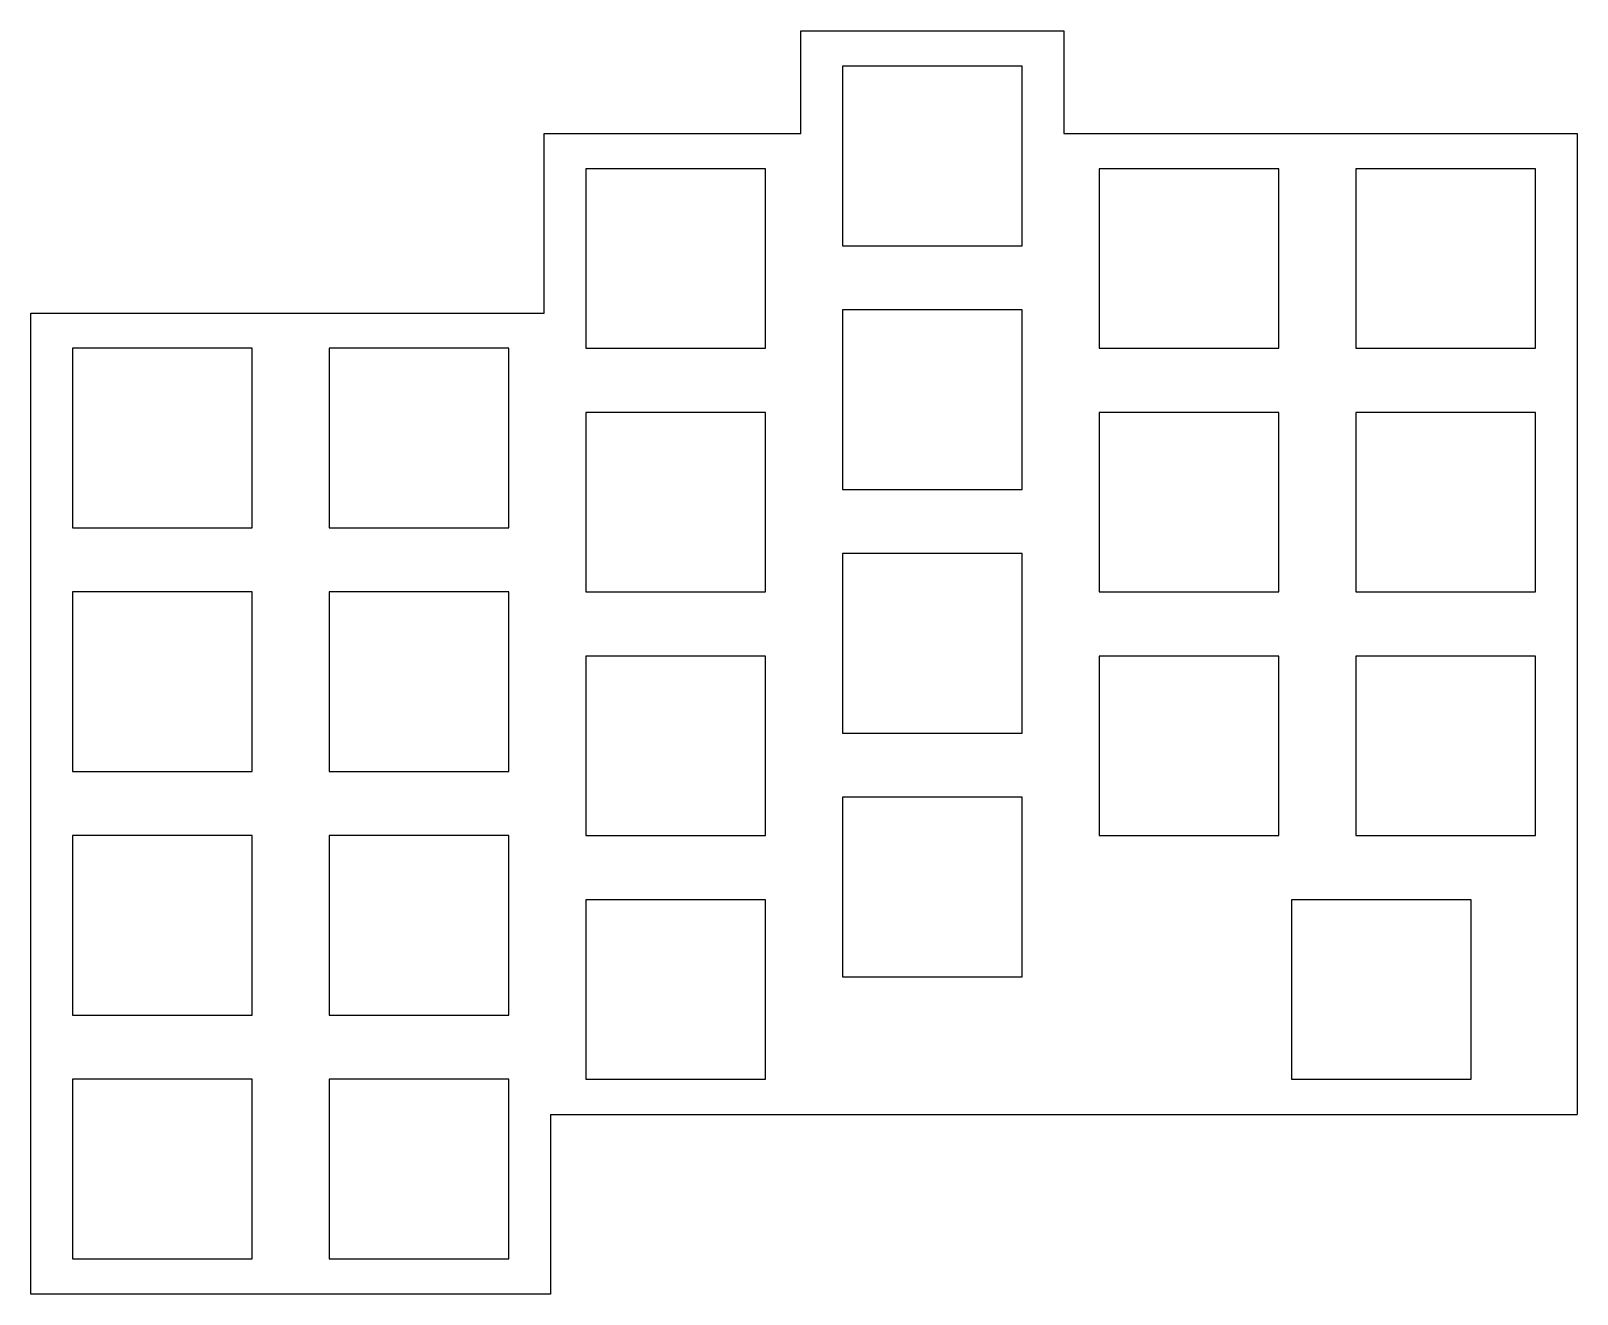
# Model space of a CAD drawing. Header units: millimetres. Extents: x 90 to 210, y -160 to -61.
import ezdxf

# ---------------------------------------------------------------- set-up
doc = ezdxf.new("R2010")
doc.units = ezdxf.units.MM

msp = doc.modelspace()

# ---------------------------------------------------------------- linework, layer by layer
for p, q in [((149.75, -69.25), (149.75, -61.25)), ((149.75, -61.25), (170.25, -61.25)), ((170.25, -61.25), (170.25, -69.25)), ((167, -64), (153, -64)), ((153, -64), (153, -78)), ((167, -78), (167, -64)), ((129.75, -83.25), (129.75, -69.25)), ((129.75, -69.25), (149.75, -69.25)), ((170.25, -69.25), (210.25, -69.25)), ((210.25, -69.25), (210.25, -145.75)), ((147, -72), (133, -72)), ((133, -72), (133, -86)), ((147, -86), (147, -72)), ((187, -72), (173, -72)), ((173, -72), (173, -86)), ((187, -86), (187, -72)), ((207, -72), (193, -72)), ((193, -72), (193, -86)), ((207, -86), (207, -72)), ((153, -78), (167, -78)), ((167, -83), (153, -83)), ((153, -83), (153, -97)), ((167, -97), (167, -83)), ((89.75, -159.75), (89.75, -83.25)), ((89.75, -83.25), (129.75, -83.25)), ((107, -86), (93, -86)), ((93, -86), (93, -100)), ((107, -100), (107, -86)), ((127, -86), (113, -86)), ((113, -86), (113, -100)), ((127, -100), (127, -86)), ((133, -86), (147, -86)), ((173, -86), (187, -86)), ((193, -86), (207, -86)), ((147, -91), (133, -91)), ((133, -91), (133, -105)), ((147, -105), (147, -91)), ((187, -91), (173, -91)), ((173, -91), (173, -105)), ((187, -105), (187, -91)), ((207, -91), (193, -91)), ((193, -91), (193, -105)), ((207, -105), (207, -91)), ((153, -97), (167, -97)), ((93, -100), (107, -100)), ((113, -100), (127, -100)), ((167, -102), (153, -102)), ((153, -102), (153, -116)), ((167, -116), (167, -102)), ((107, -105), (93, -105)), ((93, -105), (93, -119)), ((107, -119), (107, -105)), ((127, -105), (113, -105)), ((113, -105), (113, -119)), ((127, -119), (127, -105)), ((133, -105), (147, -105)), ((173, -105), (187, -105)), ((193, -105), (207, -105)), ((147, -110), (133, -110)), ((133, -110), (133, -124)), ((147, -124), (147, -110)), ((187, -110), (173, -110)), ((173, -110), (173, -124)), ((187, -124), (187, -110)), ((207, -110), (193, -110)), ((193, -110), (193, -124)), ((207, -124), (207, -110)), ((153, -116), (167, -116)), ((93, -119), (107, -119)), ((113, -119), (127, -119)), ((167, -121), (153, -121)), ((153, -121), (153, -135)), ((167, -135), (167, -121)), ((107, -124), (93, -124)), ((93, -124), (93, -138)), ((107, -138), (107, -124)), ((127, -124), (113, -124)), ((113, -124), (113, -138)), ((127, -138), (127, -124)), ((133, -124), (147, -124)), ((173, -124), (187, -124)), ((193, -124), (207, -124)), ((147, -129), (133, -129)), ((133, -129), (133, -143)), ((147, -143), (147, -129)), ((202, -129), (188, -129)), ((188, -129), (188, -143)), ((202, -143), (202, -129)), ((153, -135), (167, -135)), ((93, -138), (107, -138)), ((113, -138), (127, -138)), ((107, -143), (93, -143)), ((93, -143), (93, -157)), ((107, -157), (107, -143)), ((127, -143), (113, -143)), ((113, -143), (113, -157)), ((127, -157), (127, -143)), ((133, -143), (147, -143)), ((188, -143), (202, -143)), ((130.25, -145.75), (210.25, -145.75)), ((130.25, -145.75), (130.25, -159.75)), ((93, -157), (107, -157)), ((113, -157), (127, -157)), ((130.25, -159.75), (89.75, -159.75))]:
    msp.add_line(p, q)

doc.saveas('drawing.dxf')
